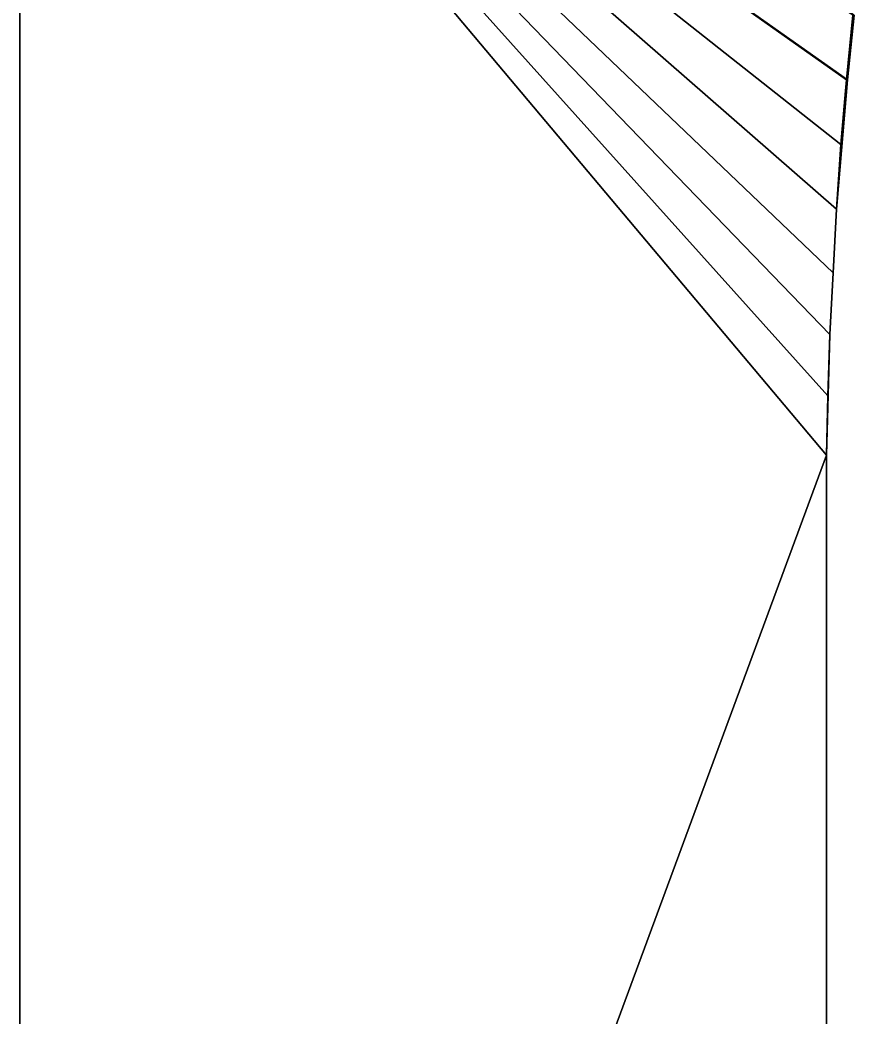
# Model space of a CAD drawing. Extents: x -29.1 to 29.1, y -25 to 25.
# Drawn here: x 10.887 to 11.647, y 5.812 to 6.72 of the extents above; entities that cross this region are included whole.
import ezdxf

# ---------------------------------------------------------------- set-up
doc = ezdxf.new("R2010")
doc.units = 0
doc.header["$MEASUREMENT"] = 0
doc.layers.add('ConstrLine', color=7, linetype='Continuous')
doc.layers.add('ObjLayer', color=2, linetype='Continuous')

msp = doc.modelspace()

# ---------------------------------------------------------------- linework, layer by layer
at = {"layer": 'ConstrLine'}
for p, q in [((10.887, 4.333, 4), (10.887, 7.198, 4)), ((11.646, 6.725, 4), (11.64, 6.666, 4)), ((11.64, 6.666, 4), (11.635, 6.607, 4)), ((11.635, 6.607, 4), (11.631, 6.548, 4)), ((11.631, 6.548, 4), (11.628, 6.49, 4)), ((11.628, 6.49, 4), (11.625, 6.434, 4)), ((11.625, 6.434, 4), (11.623, 6.378, 4)), ((11.623, 6.378, 4), (11.622, 6.324, 4)), ((11.622, 6.324, 4), (11.622, 4.214, 4))]:
    msp.add_line(p, q, dxfattribs=at)
for points in [[(10.887, 4.333, 5), (10.887, 7.198, 5), (10.887, 7.198, 4)], [(10.887, 7.198, 4), (10.887, 4.333, 4), (10.887, 4.333, 5)], [(10.887, 4.333, 5), (11.622, 6.324, 5), (10.887, 7.198, 5)], [(11.628, 6.49, 5), (11.631, 6.548, 5), (10.887, 7.198, 5)], [(11.631, 6.548, 5), (11.635, 6.607, 5), (10.887, 7.198, 5)], [(11.64, 6.666, 5), (11.646, 6.725, 5), (10.887, 7.198, 5)], [(11.635, 6.607, 5), (11.64, 6.666, 5), (10.887, 7.198, 5)], [(11.625, 6.434, 5), (11.628, 6.49, 5), (10.887, 7.198, 5)], [(11.625, 6.434, 5), (10.887, 7.198, 5), (11.623, 6.378, 5)], [(11.623, 6.378, 5), (10.887, 7.198, 5), (11.622, 6.324, 5)], [(10.887, 4.333, 5), (11.622, 6.324, 5), (10.887, 7.198, 5)], [(11.641, 6.666, 5), (11.647, 6.725, 5), (10.887, 7.198, 5)], [(11.628, 6.49, 5), (11.631, 6.548, 5), (10.887, 7.198, 5)], [(11.623, 6.378, 5), (11.625, 6.434, 5), (10.887, 7.198, 5)], [(11.625, 6.434, 5), (11.628, 6.49, 5), (10.887, 7.198, 5)], [(11.631, 6.548, 5), (11.641, 6.666, 5), (10.887, 7.198, 5)], [(11.622, 6.324, 5), (11.623, 6.378, 5), (10.887, 7.198, 5)], [(10.887, 7.198, 4), (10.887, 4.333, 5), (10.887, 7.198, 5)], [(10.887, 7.198, 4), (10.887, 4.333, 4), (10.887, 4.333, 5)], [(11.646, 6.725, 4), (11.646, 6.725, 5), (11.64, 6.666, 5)], [(11.646, 6.725, 4), (11.64, 6.666, 5), (11.64, 6.666, 4)], [(11.647, 6.725, 4), (11.647, 6.725, 5), (11.641, 6.666, 5)], [(11.647, 6.725, 4), (11.641, 6.666, 5), (11.641, 6.666, 4)], [(11.641, 6.666, 5), (11.631, 6.548, 5), (11.63129, 6.55144, 4)], [(11.641, 6.666, 4), (11.641, 6.666, 5), (11.63129, 6.55144, 4)], [(11.64, 6.666, 5), (11.635, 6.607, 5), (11.63915, 6.656, 4)], [(11.64, 6.666, 4), (11.64, 6.666, 5), (11.63915, 6.656, 4)], [(11.635, 6.607, 4), (11.63915, 6.656, 4), (11.635, 6.607, 5)], [(11.635, 6.607, 5), (11.631, 6.548, 5), (11.63151, 6.55553, 4)], [(11.635, 6.607, 4), (11.635, 6.607, 5), (11.63151, 6.55553, 4)], [(11.631, 6.548, 4), (11.63151, 6.55553, 4), (11.631, 6.548, 5)], [(11.631, 6.548, 4), (11.63129, 6.55144, 4), (11.631, 6.548, 5)], [(11.631, 6.548, 4), (11.631, 6.548, 5), (11.628, 6.49, 5)], [(11.631, 6.548, 4), (11.628, 6.49, 5), (11.628, 6.49, 4)], [(11.631, 6.548, 4), (11.631, 6.548, 5), (11.628, 6.49, 5)], [(11.631, 6.548, 4), (11.628, 6.49, 5), (11.628, 6.49, 4)], [(11.628, 6.49, 4), (11.628, 6.49, 5), (11.625, 6.434, 5)], [(11.628, 6.49, 4), (11.625, 6.434, 5), (11.625, 6.434, 4)], [(11.628, 6.49, 4), (11.628, 6.49, 5), (11.625, 6.434, 5)], [(11.628, 6.49, 4), (11.625, 6.434, 5), (11.625, 6.434, 4)], [(11.625, 6.434, 4), (11.625, 6.434, 5), (11.623, 6.378, 5)], [(11.625, 6.434, 4), (11.623, 6.378, 5), (11.623, 6.378, 4)], [(11.625, 6.434, 4), (11.625, 6.434, 5), (11.623, 6.378, 5)], [(11.625, 6.434, 4), (11.623, 6.378, 5), (11.623, 6.378, 4)], [(11.623, 6.378, 4), (11.623, 6.378, 5), (11.622, 6.324, 5)], [(11.623, 6.378, 4), (11.622, 6.324, 5), (11.622, 6.324, 4)], [(11.623, 6.378, 4), (11.623, 6.378, 5), (11.622, 6.324, 5)], [(11.623, 6.378, 4), (11.622, 6.324, 5), (11.622, 6.324, 4)], [(11.622, 6.324, 5), (10.887, 4.333, 5), (11.622, 4.214, 5)], [(11.622, 6.324, 5), (10.887, 4.333, 5), (11.622, 4.283, 5)], [(11.622, 6.324, 5), (11.622, 4.214, 5), (11.622, 4.214, 4)], [(11.622, 6.324, 5), (11.622, 4.214, 4), (11.622, 6.324, 4)], [(11.622, 4.283, 4), (11.622, 6.324, 4), (11.622, 4.283, 5)], [(11.622, 6.324, 5), (11.622, 4.283, 5), (11.622, 6.324, 4)]]:
    msp.add_3dface(points, dxfattribs=at)
at = {"layer": 'ObjLayer'}
for p, q in [((10.887, 4.333, 5), (10.887, 7.198, 5)), ((11.647, 6.725, 5), (11.641, 6.666, 5)), ((11.641, 6.666, 5), (11.631, 6.548, 5)), ((11.631, 6.548, 5), (11.628, 6.49, 5)), ((11.628, 6.49, 5), (11.625, 6.434, 5)), ((11.625, 6.434, 5), (11.622, 6.324, 5)), ((11.622, 6.324, 5), (11.622, 4.283, 5))]:
    msp.add_line(p, q, dxfattribs=at)

doc.saveas('drawing.dxf')
